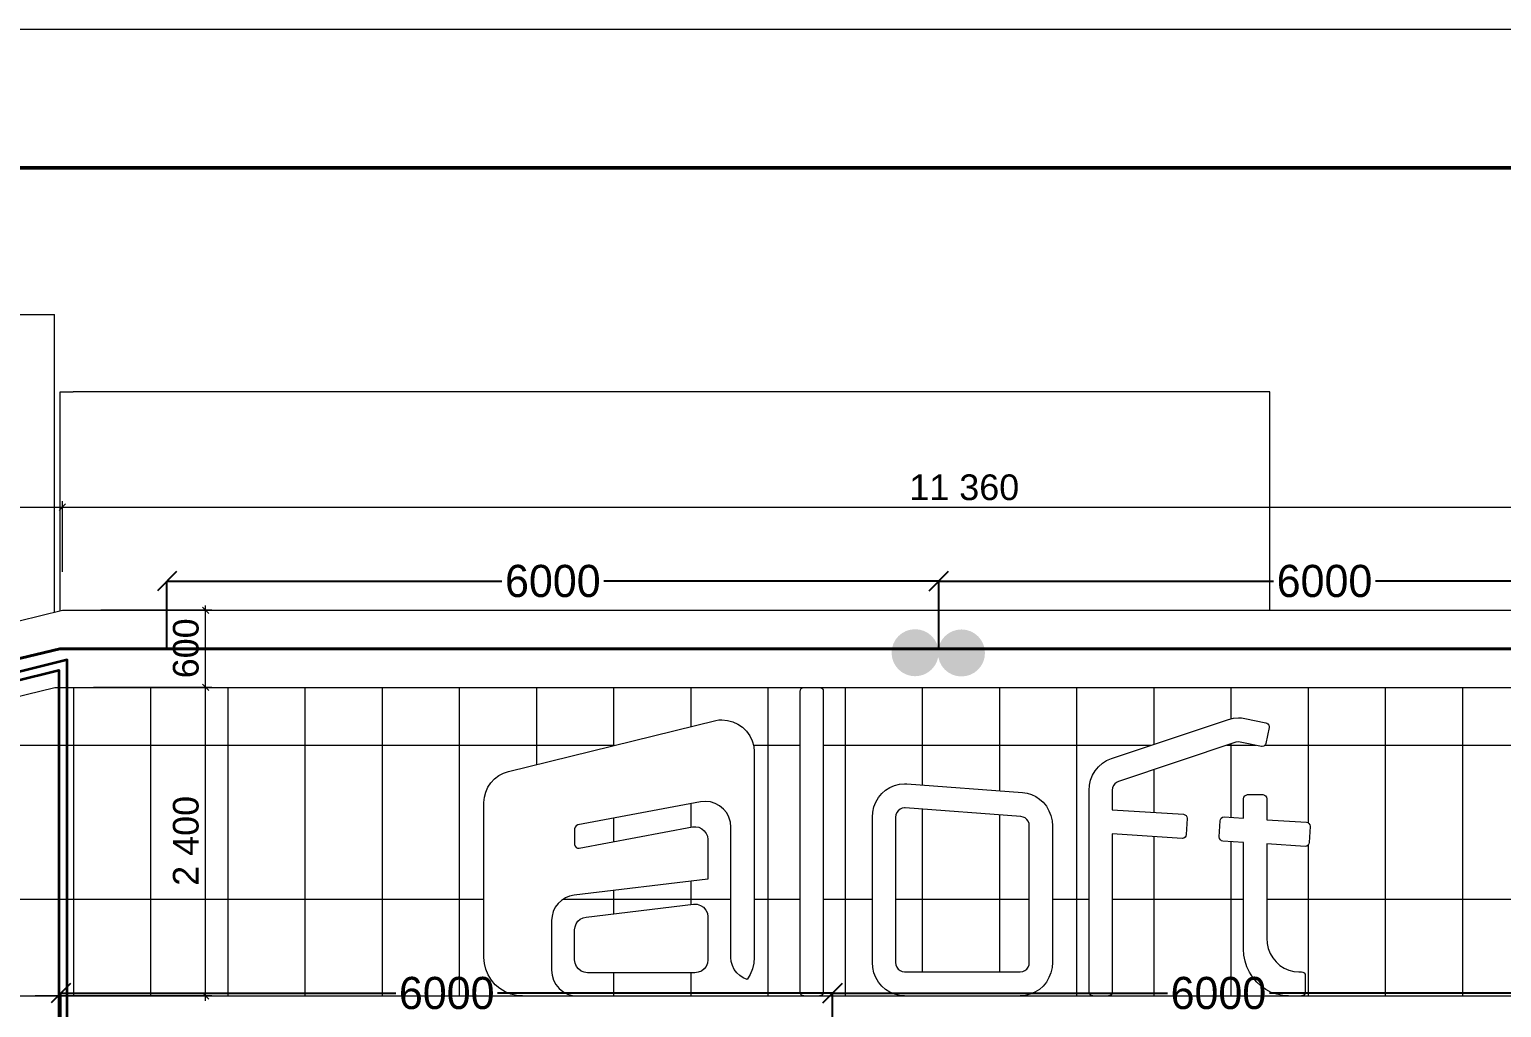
# Model space of a CAD drawing. Header units: millimetres. Extents: x 1499747 to 4230374, y -28481 to 441852.
# Drawn here: x 2544585 to 2556031, y 328472 to 336080 of the extents above; entities that cross this region are included whole.
import ezdxf
from ezdxf.enums import TextEntityAlignment as Align
from ezdxf.xclip import XClip

# ---------------------------------------------------------------- set-up
doc = ezdxf.new("R2010")
doc.units = ezdxf.units.MM
doc.header["$MEASUREMENT"] = 0
doc.header["$XCLIPFRAME"] = 0
doc.layers.add('0_ANNOT_Dimensions', color=7, linetype='Continuous')
for name, color, linetype, lineweight in [('1 Фасад_42_Выступы_Ном._пера__1_Ном._пера__7', 7, 'Continuous', 18), ('1 Фасад_42_Конструктив - Колонны_Ном._пера__1_Ном._пера__7', 7, 'Continuous', 18), ('1 Фасад_42_Конструктив - Стены Ненесущие Газоблок_Ном._пера__1_Ном._пера__7', 7, 'Continuous', 18), ('1 Фасад_42_Отделка керамика_Ном._пера__1_Ном._пера__7', 7, 'Continuous', 18), ('1 Фасад_42_Парапет_Ном._пера__20_Ном._пера__1', 1, 'Continuous', 18), ('1 Фасад_42_Размер - Общий_Ном._пера__1_Ном._пера__7', 7, 'Continuous', 18), ('1 Фасад_42_Сетка кладки_Ном._пера__102_Ном._пера__9', 9, 'Continuous', 18), ('Кабель 2x4mm', 200, 'Continuous', 30), ('Кабель 2х6 mm', 150, 'Continuous', 30)]:
    doc.layers.add(name, color=color, linetype=linetype, lineweight=lineweight)
doc.styles.add('СГЕНЕРИР_СТИЛЬ_2', font='arial.ttf')
doc.styles.add('СПДС', font='isocpeur.ttf', dxfattribs={"width": 0.9})
doc.dimstyles.get("Standard").update_dxf_attribs({"dimtxt": 0.18, "dimasz": 0.18, "dimexe": 0.18, "dimexo": 0.0625, "dimgap": 0.09, "dimtad": 0, "dimtih": 1, "dimtoh": 1, "dimdec": 4, "dimzin": 0, "dimdsep": 46, "dimtxsty": 'Standard', "dimcen": 0.09, "dimadec": 0, "dimazin": 0, "dimtfac": 1, "dimtdec": 4, "dimtofl": 0, "dimtmove": 0, "dimatfit": 3, "dimfxl": 1, "dimtolj": 1, "dimtzin": 0, "dimarcsym": 0})

# ---------------------------------------------------------------- blocks, each defined once
blk = doc.blocks.new('Чертеж_5_42', base_point=(1557140, 9891))
at = {"layer": '1 Фасад_42_Выступы_Ном._пера__1_Ном._пера__7', "color": 252, "linetype": 'Continuous', "true_color": 0x939598}
for p, q in [((1538140, 53541), (1538690, 53541)), ((1538690, 53541), (1552090, 53541))]:
    blk.add_line(p, q, dxfattribs=at)
at = {"layer": '1 Фасад_42_Конструктив - Колонны_Ном._пера__1_Ном._пера__7', "color": 252, "linetype": 'Continuous', "true_color": 0x939598}
for p in [(1538090, 58841), (1538590, 56526)]:
    blk.add_line(p, (1538590, 58841), dxfattribs=at)
at = {"layer": '1 Фасад_42_Конструктив - Стены Ненесущие Газоблок_Ном._пера__1_Ном._пера__7', "color": 252, "linetype": 'Continuous', "true_color": 0x939598}
for p, q in [((1538635, 56537), (1538635, 58241)), ((1538635, 58241), (1538735, 58241)), ((1548040, 58241), (1538735, 58241)), ((1548040, 56541), (1548040, 58241))]:
    blk.add_line(p, q, dxfattribs=at)
at = {"layer": '1 Фасад_42_Отделка керамика_Ном._пера__1_Ном._пера__7', "color": 252, "linetype": 'Continuous', "true_color": 0x939598}
for p, q in [((1544388, 55910), (1544391, 55922)), ((1544388, 53573), (1544388, 55910)), ((1544391, 55922), (1544397, 55932)), ((1544397, 55932), (1544407, 55939)), ((1544407, 55939), (1544418, 55941)), ((1544538, 55941), (1544550, 55939)), ((1544550, 55939), (1544560, 55932)), ((1544560, 55932), (1544566, 55922)), ((1544566, 55922), (1544568, 55910)), ((1544568, 55910), (1544568, 53573)), ((1542121, 55288), (1543734, 55685)), ((1543734, 55685), (1543757, 55688)), ((1543757, 55688), (1543780, 55689)), ((1543780, 55689), (1543824, 55685)), ((1543824, 55685), (1543866, 55674)), ((1543866, 55674), (1543905, 55656)), ((1543905, 55656), (1543941, 55631)), ((1543941, 55631), (1543972, 55600)), ((1546808, 55388), (1547720, 55692)), ((1547720, 55692), (1547758, 55702)), ((1547758, 55702), (1547797, 55705)), ((1547797, 55705), (1547821, 55704)), ((1547821, 55704), (1547845, 55700)), ((1547845, 55700), (1548010, 55666)), ((1548010, 55666), (1548018, 55663)), ((1548034, 55629), (1548010, 55506)), ((1548018, 55663), (1548025, 55658)), ((1548025, 55658), (1548032, 55647)), ((1548032, 55647), (1548034, 55636)), ((1548034, 55636), (1548034, 55629)), ((1543972, 55600), (1543997, 55564)), ((1543997, 55564), (1544015, 55525)), ((1544015, 55525), (1544027, 55483)), ((1547776, 55514), (1546863, 55209)), ((1547796, 55518), (1547776, 55514)), ((1547810, 55516), (1547796, 55518)), ((1547975, 55482), (1547810, 55516)), ((1544027, 55483), (1544030, 55439)), ((1544030, 55439), (1544030, 53841)), ((1547981, 55481), (1547975, 55482)), ((1547993, 55484), (1547981, 55481)), ((1548002, 55491), (1547993, 55484)), ((1548007, 55498), (1548002, 55491)), ((1548010, 55506), (1548007, 55498)), ((1542081, 55275), (1542121, 55288)), ((1546662, 55258), (1546682, 55293)), ((1546682, 55293), (1546708, 55324)), ((1546708, 55324), (1546738, 55351)), ((1546738, 55351), (1546771, 55372)), ((1546771, 55372), (1546808, 55388)), ((1541961, 55165), (1541984, 55200)), ((1541984, 55200), (1542012, 55230)), ((1542012, 55230), (1542045, 55255)), ((1542045, 55255), (1542081, 55275)), ((1545086, 55163), (1545123, 55179)), ((1545123, 55179), (1545161, 55188)), ((1545161, 55188), (1545200, 55192)), ((1545200, 55192), (1545218, 55191)), ((1545218, 55191), (1546118, 55124)), ((1546635, 55140), (1546638, 55180)), ((1546638, 55180), (1546647, 55220)), ((1546647, 55220), (1546662, 55258)), ((1546824, 55177), (1546817, 55159)), ((1546835, 55192), (1546824, 55177)), ((1546848, 55202), (1546835, 55192)), ((1546863, 55209), (1546848, 55202)), ((1541930, 55045), (1541934, 55087)), ((1541934, 55087), (1541944, 55127)), ((1541944, 55127), (1541961, 55165)), ((1544977, 55049), (1544998, 55084)), ((1544998, 55084), (1545023, 55115)), ((1545023, 55115), (1545053, 55142)), ((1545053, 55142), (1545086, 55163)), ((1546118, 55124), (1546153, 55118)), ((1546153, 55118), (1546188, 55108)), ((1546188, 55108), (1546220, 55092)), ((1546220, 55092), (1546250, 55072)), ((1546250, 55072), (1546277, 55048)), ((1546635, 53573), (1546635, 55140)), ((1546817, 55159), (1546815, 55141)), ((1546815, 55141), (1546815, 55140)), ((1546815, 55140), (1546815, 54990)), ((1547836, 55075), (1547838, 55087)), ((1547836, 54924), (1547836, 55075)), ((1547838, 55087), (1547845, 55098)), ((1547845, 55098), (1547855, 55104)), ((1547855, 55104), (1547866, 55107)), ((1547866, 55107), (1547986, 55107)), ((1547986, 55107), (1547998, 55104)), ((1547998, 55104), (1548007, 55098)), ((1548007, 55098), (1548014, 55087)), ((1548014, 55087), (1548016, 55075)), ((1548016, 55075), (1548016, 54912)), ((1541930, 53841), (1541930, 55045)), ((1543613, 55051), (1542660, 54871)), ((1543652, 55055), (1543613, 55051)), ((1543691, 55050), (1543652, 55055)), ((1543728, 55039), (1543691, 55050)), ((1543762, 55020), (1543728, 55039)), ((1543792, 54995), (1543762, 55020)), ((1543817, 54965), (1543792, 54995)), ((1543835, 54931), (1543817, 54965)), ((1544950, 54931), (1544953, 54971)), ((1544953, 54971), (1544962, 55011)), ((1544962, 55011), (1544977, 55049)), ((1545133, 54949), (1545130, 54931)), ((1545140, 54967), (1545133, 54949)), ((1545151, 54982), (1545140, 54967)), ((1545165, 54994), (1545151, 54982)), ((1545182, 55001), (1545165, 54994)), ((1545200, 55004), (1545182, 55001)), ((1545205, 55004), (1545200, 55004)), ((1546105, 54936), (1545205, 55004)), ((1546277, 55048), (1546303, 55017)), ((1546303, 55017), (1546323, 54981)), ((1546323, 54981), (1546338, 54944)), ((1546338, 54944), (1546347, 54904)), ((1546815, 54990), (1547369, 54954)), ((1547369, 54954), (1547380, 54951)), ((1547380, 54951), (1547389, 54945)), ((1547389, 54945), (1547395, 54935)), ((1542639, 54855), (1542635, 54841)), ((1542635, 54841), (1542635, 54719)), ((1542647, 54865), (1542639, 54855)), ((1542660, 54871), (1542647, 54865)), ((1542671, 54690), (1543552, 54856)), ((1543552, 54856), (1543577, 54858)), ((1543577, 54858), (1543601, 54853)), ((1543601, 54853), (1543624, 54842)), ((1543624, 54842), (1543643, 54826)), ((1543643, 54826), (1543658, 54806)), ((1543847, 54893), (1543835, 54931)), ((1543850, 54855), (1543847, 54893)), ((1543850, 53841), (1543850, 54855)), ((1544950, 53802), (1544950, 54931)), ((1545130, 54931), (1545130, 53802)), ((1546122, 54933), (1546105, 54936)), ((1546137, 54926), (1546122, 54933)), ((1546150, 54915), (1546137, 54926)), ((1546161, 54900), (1546150, 54915)), ((1546168, 54882), (1546161, 54900)), ((1546170, 54864), (1546168, 54882)), ((1546170, 53802), (1546170, 54864)), ((1546347, 54904), (1546350, 54864)), ((1546350, 54864), (1546350, 53802)), ((1547398, 54922), (1547390, 54797)), ((1547395, 54935), (1547398, 54923)), ((1547398, 54923), (1547398, 54922)), ((1547647, 54779), (1547654, 54904)), ((1547654, 54904), (1547657, 54915)), ((1547657, 54915), (1547663, 54925)), ((1547663, 54925), (1547673, 54931)), ((1547673, 54931), (1547684, 54934)), ((1547684, 54934), (1547686, 54934)), ((1547686, 54934), (1547836, 54924)), ((1548016, 54912), (1548325, 54893)), ((1548325, 54893), (1548335, 54890)), ((1548335, 54890), (1548344, 54883)), ((1548344, 54883), (1548351, 54873)), ((1548353, 54860), (1548346, 54735)), ((1548351, 54873), (1548353, 54861)), ((1548353, 54861), (1548353, 54860)), ((1542635, 54719), (1542638, 54707)), ((1543658, 54806), (1543667, 54783)), ((1543667, 54783), (1543670, 54758)), ((1543670, 54758), (1543670, 54450)), ((1546815, 54802), (1546815, 53573)), ((1547358, 54767), (1546815, 54802)), ((1547360, 54767), (1547358, 54767)), ((1547372, 54769), (1547360, 54767)), ((1547381, 54776), (1547372, 54769)), ((1547388, 54785), (1547381, 54776)), ((1547390, 54797), (1547388, 54785)), ((1547647, 54778), (1547647, 54779)), ((1547649, 54766), (1547647, 54778)), ((1547656, 54755), (1547649, 54766)), ((1547664, 54749), (1547656, 54755)), ((1547675, 54746), (1547664, 54749)), ((1547836, 54736), (1547675, 54746)), ((1547836, 53906), (1547836, 54736)), ((1548016, 54724), (1548016, 53990)), ((1548314, 54705), (1548016, 54724)), ((1548337, 54714), (1548327, 54707)), ((1548343, 54724), (1548337, 54714)), ((1548346, 54735), (1548343, 54724)), ((1542638, 54707), (1542646, 54696)), ((1542646, 54696), (1542658, 54690)), ((1542658, 54690), (1542671, 54690)), ((1548316, 54705), (1548314, 54705)), ((1548327, 54707), (1548316, 54705)), ((1543670, 54450), (1542632, 54326)), ((1542506, 54260), (1542484, 54231)), ((1542532, 54285), (1542506, 54260)), ((1542563, 54304), (1542532, 54285)), ((1542596, 54318), (1542563, 54304)), ((1542632, 54326), (1542596, 54318)), ((1542724, 54155), (1543559, 54255)), ((1543559, 54255), (1543587, 54255)), ((1543587, 54255), (1543613, 54246)), ((1542459, 54163), (1542455, 54127)), ((1542468, 54198), (1542459, 54163)), ((1542484, 54231), (1542468, 54198)), ((1542679, 54138), (1542700, 54150)), ((1542700, 54150), (1542724, 54155)), ((1543613, 54246), (1543637, 54231)), ((1543637, 54231), (1543655, 54209)), ((1543655, 54209), (1543667, 54184)), ((1543667, 54184), (1543670, 54156)), ((1543670, 54156), (1543670, 53821)), ((1542455, 54127), (1542455, 53741)), ((1542635, 54056), (1542638, 54080)), ((1542635, 53821), (1542635, 54056)), ((1542638, 54080), (1542647, 54102)), ((1542647, 54102), (1542661, 54122)), ((1542661, 54122), (1542679, 54138)), ((1548016, 53990), (1548019, 53949)), ((1548019, 53949), (1548028, 53910)), ((1541934, 53794), (1541930, 53841)), ((1542639, 53795), (1542635, 53821)), ((1543670, 53821), (1543667, 53795)), ((1543853, 53809), (1543850, 53841)), ((1543862, 53778), (1543853, 53809)), ((1544030, 53841), (1544027, 53796)), ((1544953, 53762), (1544950, 53802)), ((1545130, 53802), (1545133, 53783)), ((1546168, 53783), (1546170, 53802)), ((1546350, 53802), (1546347, 53762)), ((1547839, 53859), (1547836, 53906)), ((1547848, 53813), (1547839, 53859)), ((1547862, 53767), (1547848, 53813)), ((1548028, 53910), (1548043, 53872)), ((1548043, 53872), (1548064, 53837)), ((1548064, 53837), (1548089, 53806)), ((1548089, 53806), (1548119, 53779)), ((1541945, 53749), (1541934, 53794)), ((1541963, 53705), (1541945, 53749)), ((1541988, 53665), (1541963, 53705)), ((1542455, 53741), (1542459, 53702)), ((1542459, 53702), (1542471, 53665)), ((1542649, 53771), (1542639, 53795)), ((1542665, 53751), (1542649, 53771)), ((1542685, 53735), (1542665, 53751)), ((1542710, 53725), (1542685, 53735)), ((1542735, 53721), (1542710, 53725)), ((1543570, 53721), (1542735, 53721)), ((1543596, 53725), (1543570, 53721)), ((1543620, 53735), (1543596, 53725)), ((1543641, 53751), (1543620, 53735)), ((1543657, 53771), (1543641, 53751)), ((1543667, 53795), (1543657, 53771)), ((1543876, 53748), (1543862, 53778)), ((1543896, 53722), (1543876, 53748)), ((1543919, 53700), (1543896, 53722)), ((1543946, 53682), (1543919, 53700)), ((1543976, 53670), (1543946, 53682)), ((1544000, 53709), (1543976, 53670)), ((1544017, 53751), (1544000, 53709)), ((1544027, 53796), (1544017, 53751)), ((1544962, 53722), (1544953, 53762)), ((1544977, 53684), (1544962, 53722)), ((1544998, 53649), (1544977, 53684)), ((1545133, 53783), (1545140, 53766)), ((1545140, 53766), (1545151, 53750)), ((1545151, 53750), (1545165, 53739)), ((1545165, 53739), (1545182, 53732)), ((1545182, 53732), (1545200, 53729)), ((1545200, 53729), (1546100, 53729)), ((1546100, 53729), (1546119, 53732)), ((1546119, 53732), (1546135, 53739)), ((1546135, 53739), (1546150, 53750)), ((1546150, 53750), (1546161, 53766)), ((1546161, 53766), (1546168, 53783)), ((1546323, 53684), (1546303, 53649)), ((1546338, 53722), (1546323, 53684)), ((1546347, 53762), (1546338, 53722)), ((1547883, 53725), (1547862, 53767)), ((1547908, 53685), (1547883, 53725)), ((1547939, 53648), (1547908, 53685)), ((1548119, 53779), (1548152, 53758)), ((1548152, 53758), (1548188, 53742)), ((1548188, 53742), (1548227, 53732)), ((1548227, 53732), (1548266, 53729)), ((1548266, 53729), (1548286, 53729)), ((1548286, 53729), (1548298, 53727)), ((1548298, 53727), (1548307, 53720)), ((1548307, 53720), (1548314, 53710)), ((1548314, 53710), (1548316, 53698)), ((1548316, 53698), (1548316, 53573)), ((1542018, 53629), (1541988, 53665)), ((1542054, 53599), (1542018, 53629)), ((1542094, 53574), (1542054, 53599)), ((1542138, 53556), (1542094, 53574)), ((1542471, 53665), (1542489, 53630)), ((1542489, 53630), (1542514, 53600)), ((1542514, 53600), (1542544, 53575)), ((1542544, 53575), (1542579, 53556)), ((1544391, 53561), (1544388, 53573)), ((1544568, 53573), (1544566, 53561)), ((1545023, 53618), (1544998, 53649)), ((1545053, 53591), (1545023, 53618)), ((1545086, 53570), (1545053, 53591)), ((1545123, 53554), (1545086, 53570)), ((1546214, 53570), (1546178, 53554)), ((1546248, 53591), (1546214, 53570)), ((1546277, 53618), (1546248, 53591)), ((1546303, 53649), (1546277, 53618)), ((1546637, 53561), (1546635, 53573)), ((1546815, 53573), (1546813, 53561)), ((1547973, 53617), (1547939, 53648)), ((1548010, 53591), (1547973, 53617)), ((1548051, 53569), (1548010, 53591)), ((1548095, 53554), (1548051, 53569)), ((1548316, 53573), (1548314, 53561)), ((1542184, 53545), (1542138, 53556)), ((1542230, 53541), (1542184, 53545)), ((1542579, 53556), (1542616, 53545)), ((1542616, 53545), (1542655, 53541)), ((1544397, 53550), (1544391, 53561)), ((1544407, 53544), (1544397, 53550)), ((1544418, 53541), (1544407, 53544)), ((1544550, 53544), (1544538, 53541)), ((1544560, 53550), (1544550, 53544)), ((1544566, 53561), (1544560, 53550)), ((1545161, 53545), (1545123, 53554)), ((1545200, 53541), (1545161, 53545)), ((1546140, 53545), (1546100, 53541)), ((1546178, 53554), (1546140, 53545)), ((1546644, 53550), (1546637, 53561)), ((1546653, 53544), (1546644, 53550)), ((1546665, 53541), (1546653, 53544)), ((1546796, 53544), (1546785, 53541)), ((1546806, 53550), (1546796, 53544)), ((1546813, 53561), (1546806, 53550)), ((1548140, 53545), (1548095, 53554)), ((1548186, 53541), (1548140, 53545)), ((1548298, 53544), (1548286, 53541)), ((1548307, 53550), (1548298, 53544)), ((1548314, 53561), (1548307, 53550))]:
    blk.add_line(p, q, dxfattribs=at)
at = {"layer": '1 Фасад_42_Парапет_Ном._пера__20_Ном._пера__1', "color": 252, "linetype": 'Continuous', "true_color": 0x939598}
for p, q in [((1533642, 55327), (1538652, 56541)), ((1538652, 56541), (1547615, 56541)), ((1547615, 56541), (1558940, 56541)), ((1533642, 54742), (1538593, 55941)), ((1538593, 55941), (1547615, 55941)), ((1547615, 55941), (1558940, 55941))]:
    blk.add_line(p, q, dxfattribs=at)
at = {"layer": '1 Фасад_42_Размер - Общий_Ном._пера__1_Ном._пера__7', "color": 252, "linetype": 'Continuous', "true_color": 0x939598}
for p, q in [((1538677, 57368), (1538627, 57318)), ((1538677, 57368), (1538627, 57318)), ((1538652, 56841), (1538652, 57390)), ((1538652, 56841), (1538652, 57390)), ((1533642, 57343), (1538652, 57343)), ((1538652, 57343), (1552640, 57343)), ((1539791, 56516), (1539741, 56566)), ((1539766, 56541), (1539766, 56579)), ((1539813, 56541), (1538952, 56541)), ((1539766, 55941), (1539766, 56541)), ((1539813, 55941), (1538893, 55941)), ((1539813, 55941), (1538893, 55941)), ((1539741, 55966), (1539791, 55916)), ((1539741, 55966), (1539791, 55916)), ((1539766, 53541), (1539766, 55941)), ((1539813, 53541), (1538440, 53541)), ((1539741, 53566), (1539791, 53516)), ((1539766, 53504), (1539766, 53541))]:
    blk.add_line(p, q, dxfattribs=at)
at = {"layer": '1 Фасад_42_Сетка кладки_Ном._пера__102_Ном._пера__9', "color": 252, "linetype": 'Continuous', "true_color": 0x939598}
for p, q in [((1538740, 53541), (1538740, 55941)), ((1539340, 53541), (1539340, 55941)), ((1539940, 53541), (1539940, 55941)), ((1540540, 53541), (1540540, 55941)), ((1541140, 53541), (1541140, 55941)), ((1541740, 53541), (1541740, 55941)), ((1542340, 55342), (1542340, 55941)), ((1542940, 55490), (1542940, 55941)), ((1543540, 55637), (1543540, 55941)), ((1544140, 53541), (1544140, 55941)), ((1544740, 53541), (1544740, 55941)), ((1545340, 55182), (1545340, 55941)), ((1545940, 55137), (1545940, 55941)), ((1546540, 53541), (1546540, 55941)), ((1547140, 55499), (1547140, 55941)), ((1547740, 55697), (1547740, 55941)), ((1548340, 54886), (1548340, 55941)), ((1548940, 53541), (1548940, 55941)), ((1549540, 53541), (1549540, 55941)), ((1538140, 55491), (1542945, 55491)), ((1544024, 55491), (1544388, 55491)), ((1544568, 55491), (1547116, 55491)), ((1547707, 55491), (1547932, 55491)), ((1547740, 54930), (1547740, 55502)), ((1548003, 55491), (1552640, 55491)), ((1547140, 54969), (1547140, 55302)), ((1543540, 54854), (1543540, 55037)), ((1545340, 53729), (1545340, 54993)), ((1545940, 53729), (1545940, 54949)), ((1542940, 54741), (1542940, 54924)), ((1547140, 53541), (1547140, 54781)), ((1547740, 53541), (1547740, 54742)), ((1548340, 53541), (1548340, 54720)), ((1543540, 54253), (1543540, 54434)), ((1541930, 54291), (1538140, 54291)), ((1543850, 54291), (1542542, 54291)), ((1542940, 54181), (1542940, 54363)), ((1544388, 54291), (1544030, 54291)), ((1544950, 54291), (1544568, 54291)), ((1546170, 54291), (1545130, 54291)), ((1546635, 54291), (1546350, 54291)), ((1547836, 54291), (1546815, 54291)), ((1552640, 54291), (1548016, 54291)), ((1542940, 53541), (1542940, 53721)), ((1543540, 53541), (1543540, 53721))]:
    blk.add_line(p, q, dxfattribs=at)
at = {"layer": '1 Фасад_42_Размер - Общий_Ном._пера__1_Ном._пера__7', "color": 252, "linetype": 'Continuous', "true_color": 0x939598, "insert": (1545237, 57395), "char_height": 200, "attachment_point": 7, "style": 'СГЕНЕРИР_СТИЛЬ_2'}
blk.add_mtext('\\A1;{\\pql;\\fArial|b0|i0|c204|p0;\\W1.000000;11 360}', dxfattribs=at)
at = {"layer": '1 Фасад_42_Размер - Общий_Ном._пера__1_Ном._пера__7', "color": 252, "linetype": 'Continuous', "true_color": 0x939598, "char_height": 200, "attachment_point": 7, "rotation": 90, "style": 'СГЕНЕРИР_СТИЛЬ_2'}
for s, insert in [('\\A1;{\\pql;\\fArial|b0|i0|c204|p0;\\W1.000000;600}', (1539714, 56012)), ('\\A1;{\\pql;\\fArial|b0|i0|c204|p0;\\W1.000000;2\xa0400}', (1539714, 54398))]:
    blk.add_mtext(s, dxfattribs=dict(at, insert=insert))
blk = doc.blocks.new('_Oblique')
at = {"color": 0, "linetype": 'ByBlock', "lineweight": -2}
blk.add_line((-0.5, -0.5), (0.5, 0.5), dxfattribs=at)
blk = doc.blocks.new('*D205')
at = {"layer": '0_ANNOT_Dimensions', "color": 0, "lineweight": -2, "transparency": 16777216}
for p, q in [((2545654, 331263), (2545654, 331789)), ((2545654, 331789), (2548258, 331789)), ((2551654, 331789), (2549050, 331789)), ((2551654, 331263), (2551654, 331789))]:
    blk.add_line(p, q, dxfattribs=at)
at = {"layer": 'Defpoints', "color": 0, "lineweight": 30, "transparency": 16777216}
for p in [(2551654, 331789), (2545654, 331263), (2551654, 331263)]:
    blk.add_point(p, dxfattribs=at)
at = {"layer": '0_ANNOT_Dimensions', "color": 0, "lineweight": -2, "transparency": 16777216, "xscale": 150, "yscale": 150, "zscale": 150, "rotation": 180}
blk.add_blockref('_Oblique', (2545654, 331789), dxfattribs=at)
at = {"layer": '0_ANNOT_Dimensions', "color": 0, "lineweight": -2, "transparency": 16777216, "xscale": 150, "yscale": 150, "zscale": 150}
blk.add_blockref('_Oblique', (2551654, 331789), dxfattribs=at)
at = {"layer": '0_ANNOT_Dimensions', "color": 0, "lineweight": 25, "transparency": 16777216, "insert": (2548654, 331789), "char_height": 250, "attachment_point": 5}
blk.add_mtext('\\A1;6000', dxfattribs=at)
blk = doc.blocks.new('*D207')
at = {"layer": '0_ANNOT_Dimensions', "color": 0, "lineweight": -2, "transparency": 16777216}
for p, q in [((2551654, 331263), (2551654, 331789)), ((2551654, 331789), (2554258, 331789)), ((2557654, 331789), (2555050, 331789)), ((2557654, 331263), (2557654, 331789))]:
    blk.add_line(p, q, dxfattribs=at)
at = {"layer": 'Defpoints', "color": 0, "lineweight": 30, "transparency": 16777216}
for p in [(2557654, 331789), (2551654, 331263), (2557654, 331263)]:
    blk.add_point(p, dxfattribs=at)
at = {"layer": '0_ANNOT_Dimensions', "color": 0, "lineweight": -2, "transparency": 16777216, "xscale": 150, "yscale": 150, "zscale": 150, "rotation": 180}
blk.add_blockref('_Oblique', (2551654, 331789), dxfattribs=at)
at = {"layer": '0_ANNOT_Dimensions', "color": 0, "lineweight": -2, "transparency": 16777216, "xscale": 150, "yscale": 150, "zscale": 150}
blk.add_blockref('_Oblique', (2557654, 331789), dxfattribs=at)
at = {"layer": '0_ANNOT_Dimensions', "color": 0, "lineweight": 25, "transparency": 16777216, "insert": (2554654, 331789), "char_height": 250, "attachment_point": 5}
blk.add_mtext('\\A1;6000', dxfattribs=at)
blk = doc.blocks.new('*D224')
at = {"layer": '0_ANNOT_Dimensions', "color": 0, "lineweight": -2, "transparency": 16777216}
for p, q in [((2544829, 328058), (2544829, 328584)), ((2544829, 328584), (2547433, 328584)), ((2550829, 328584), (2548225, 328584)), ((2550829, 328058), (2550829, 328584))]:
    blk.add_line(p, q, dxfattribs=at)
at = {"layer": 'Defpoints', "color": 0, "lineweight": 30, "transparency": 16777216}
for p in [(2550829, 328584), (2544829, 328058), (2550829, 328058)]:
    blk.add_point(p, dxfattribs=at)
at = {"layer": '0_ANNOT_Dimensions', "color": 0, "lineweight": -2, "transparency": 16777216, "xscale": 150, "yscale": 150, "zscale": 150, "rotation": 180}
blk.add_blockref('_Oblique', (2544829, 328584), dxfattribs=at)
at = {"layer": '0_ANNOT_Dimensions', "color": 0, "lineweight": -2, "transparency": 16777216, "xscale": 150, "yscale": 150, "zscale": 150}
blk.add_blockref('_Oblique', (2550829, 328584), dxfattribs=at)
at = {"layer": '0_ANNOT_Dimensions', "color": 0, "lineweight": 25, "transparency": 16777216, "insert": (2547829, 328584), "char_height": 250, "attachment_point": 5}
blk.add_mtext('\\A1;6000', dxfattribs=at)
blk = doc.blocks.new('*D225')
at = {"layer": '0_ANNOT_Dimensions', "color": 0, "lineweight": -2, "transparency": 16777216}
for p, q in [((2550829, 328058), (2550829, 328584)), ((2550829, 328584), (2553433, 328584)), ((2556829, 328584), (2554225, 328584)), ((2556829, 328058), (2556829, 328584))]:
    blk.add_line(p, q, dxfattribs=at)
at = {"layer": 'Defpoints', "color": 0, "lineweight": 30, "transparency": 16777216}
for p in [(2556829, 328584), (2550829, 328058), (2556829, 328058)]:
    blk.add_point(p, dxfattribs=at)
at = {"layer": '0_ANNOT_Dimensions', "color": 0, "lineweight": -2, "transparency": 16777216, "xscale": 150, "yscale": 150, "zscale": 150, "rotation": 180}
blk.add_blockref('_Oblique', (2550829, 328584), dxfattribs=at)
at = {"layer": '0_ANNOT_Dimensions', "color": 0, "lineweight": -2, "transparency": 16777216, "xscale": 150, "yscale": 150, "zscale": 150}
blk.add_blockref('_Oblique', (2556829, 328584), dxfattribs=at)
at = {"layer": '0_ANNOT_Dimensions', "color": 0, "lineweight": 25, "transparency": 16777216, "insert": (2553829, 328584), "char_height": 250, "attachment_point": 5}
blk.add_mtext('\\A1;6000', dxfattribs=at)
blk = doc.blocks.new('*U32')
at = {"lineweight": 0}
blk.add_lwpolyline([(-415, -5), (5, -5), (5, 292), (-415, 292)], close=True, dxfattribs=at)
at = {"color": 0, "linetype": 'Continuous', "lineweight": 50}
blk.add_lwpolyline([(-395, 287), (0, 287), (0, 0), (-395, 0)], close=True, dxfattribs=at)
at = {"style": 'СПДС'}
for tag, p in [('ШИФР_ПРОЕКТА_ЛИСТ2', (-65, 7.5)), ('ЛИСТ_второй', (-5, 5))]:
    blk.add_attdef(tag, text='', height=2.5, dxfattribs=at).set_placement(p, align=Align.MIDDLE_CENTER)

msp = doc.modelspace()

# ---------------------------------------------------------------- block references
at = {"layer": 'Кабель 2х6 mm', "lineweight": 35}
ref = msp.add_blockref('Чертеж_5_42', (2563328.67685, 284912.32313), dxfattribs=at)
XClip(ref).set_block_clipping_path([(1496000, -1299.0576434789), (1580000, 60181.6414690267)])

# ---------------------------------------------------------------- next in the draw order: hatches: boundary and pattern name
at = {"layer": 'Кабель 2x4mm', "lineweight": 30, "true_color": 0xcd2027}
h = msp.add_hatch(color=242, dxfattribs=at)
h.dxf.hatch_style = 1
edge = h.paths.add_edge_path()
edge.add_arc((2551470.78108, 331232.26926), 182.88557, 0, 360)
h = msp.add_hatch(color=242, dxfattribs=at)
h.dxf.hatch_style = 1
edge = h.paths.add_edge_path()
edge.add_arc((2551831.17503, 331230.44998), 182.88557, 0, 360)

# ---------------------------------------------------------------- next in the draw order: linework, layer by layer
at = {"layer": 'Кабель 2х6 mm', "color": 116, "lineweight": 40, "true_color": 0x136734}
msp.add_lwpolyline([(2545654.391, 331262.65516), (2544820.66615, 331262.48261), (2539796.35331, 330059.70296)], dxfattribs=at)
at = {"layer": 'Кабель 2х6 mm', "color": 85, "lineweight": 40, "true_color": 0x58ba48}
msp.add_lwpolyline([(2545654.391, 331262.65516), (2551654.391, 331262.65516)], dxfattribs=at)
at = {"layer": 'Кабель 2х6 mm', "color": 219, "lineweight": 40, "true_color": 0x642165}
msp.add_lwpolyline([(2551654.391, 331262.65516), (2557654.391, 331262.65516)], dxfattribs=at)
at = {"layer": 'Кабель 2х6 mm', "lineweight": 35}
for points in [[(2544878.67686, 328012.32313), (2544878.67686, 331178.23517), (2539839.3172, 329913.8025), (2530878.30765, 329913.8025), (2530878.30765, 330362.24482)], [(2530717.31141, 330362.24482), (2530717.31141, 329862.31249), (2539839.3172, 329862.31249), (2544812.94538, 331096.36211), (2544812.94538, 327903.78307)]]:
    msp.add_lwpolyline(points, dxfattribs=at)

# ---------------------------------------------------------------- next in the draw order: block references
at = {"lineweight": 0, "xscale": 215.0767254341117, "yscale": 215.0767254341117, "zscale": 215.0767254341117}
msp.add_blockref('*U32', (2586250.72945, 273277.9428), dxfattribs=at)

# ---------------------------------------------------------------- next in the draw order: dimensions: what is measured, and where the dimension line sits
at = {"layer": '0_ANNOT_Dimensions', "lineweight": 25}
for base, p1, p2, picture, middle in [((2551654.391, 331789.22633), (2545654.391, 331262.65516), (2551654.391, 331262.65516), '*D205', (2548654.391, 331789.22633)), ((2557654.391, 331789.22633), (2551654.391, 331262.65516), (2557654.391, 331262.65516), '*D207', (2554654.391, 331789.22633)), ((2550828.69387, 328584.30067), (2544828.69387, 328057.7295), (2550828.69387, 328057.7295), '*D224', (2547828.69387, 328584.30067)), ((2556828.69387, 328584.30067), (2550828.69387, 328057.7295), (2556828.69387, 328057.7295), '*D225', (2553828.69387, 328584.30067))]:
    dim = msp.add_linear_dim(base=base, p1=p1, p2=p2, dimstyle='Standard', override={"dimtxt": 250, "dimasz": 150, "dimdec": 0, "dimblk1": 'Oblique', "dimblk2": 'Oblique', "dimsah": 1}, dxfattribs=at)
    dim.commit()
    dim.dimension.update_dxf_attribs({"geometry": picture, "text_midpoint": middle})

doc.saveas('drawing.dxf')
